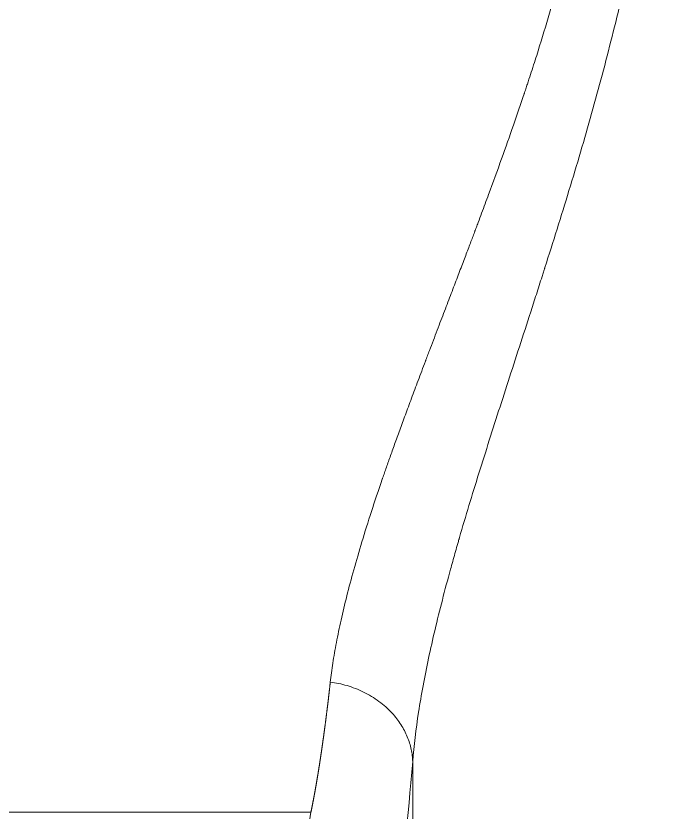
# Model space of a CAD drawing. Header units: millimetres. Extents: x 4664 to 8864, y -38 to 2932.
# Drawn here: x 8040.15 to 8049.11, y 1691.18 to 1702.11 of the extents above; entities that cross this region are included whole.
import ezdxf

# ---------------------------------------------------------------- set-up
doc = ezdxf.new("R2010")
doc.units = ezdxf.units.MM

msp = doc.modelspace()

# ---------------------------------------------------------------- linework, layer by layer
at = {"lineweight": 5}
msp.add_line((8044.205, 1691.176), (7999.688, 1691.176), dxfattribs=at)
at = {"lineweight": 5, "extrusion": (0, 0, -1)}
msp.add_ellipse((8041.208, 1856.349), major_axis=(0, 174.819), ratio=0.052336, start_param=2.807848, end_param=3.127376, dxfattribs=at)
at = {"lineweight": 5}
for points, knots in [([(8048.339, 1707.535), (8048.339, 1707.358), (8048.333, 1707.001), (8048.304, 1706.459), (8048.257, 1705.91), (8048.191, 1705.356), (8048.107, 1704.796), (8048.004, 1704.232), (8047.924, 1703.853), (8047.86, 1703.568), (8047.826, 1703.425), (8047.786, 1703.259), (8047.765, 1703.175), (8047.754, 1703.134), (8047.749, 1703.113), (8047.746, 1703.102), (8047.745, 1703.097), (8047.744, 1703.095), (8047.744, 1703.093), (8047.744, 1703.093), (8047.744, 1703.092), (8047.744, 1703.092), (8047.744, 1703.092), (8047.744, 1703.092), (8047.744, 1703.092), (8047.702, 1702.928), (8047.658, 1702.762), (8047.565, 1702.427), (8047.516, 1702.257), (8047.414, 1701.915), (8047.361, 1701.742), (8047.279, 1701.481), (8047.236, 1701.35), (8047.186, 1701.196), (8047.16, 1701.119), (8047.147, 1701.08), (8047.141, 1701.061), (8047.138, 1701.051), (8047.136, 1701.046), (8047.135, 1701.044), (8047.135, 1701.043), (8047.135, 1701.042), (8047.135, 1701.042), (8047.135, 1701.042), (8047.135, 1701.042), (8047.134, 1701.041), (8047.134, 1701.041), (8047.134, 1701.041), (8047.088, 1700.902), (8047.038, 1700.758), (8046.935, 1700.459), (8046.88, 1700.305), (8046.766, 1699.987), (8046.706, 1699.824), (8046.614, 1699.573), (8046.582, 1699.488), (8046.534, 1699.359), (8046.51, 1699.294), (8046.482, 1699.218), (8046.467, 1699.18), (8046.46, 1699.16), (8046.456, 1699.151), (8046.455, 1699.146), (8046.454, 1699.144), (8046.453, 1699.142), (8046.453, 1699.142), (8046.453, 1699.142), (8046.453, 1699.141), (8046.453, 1699.141), (8046.453, 1699.141), (8046.453, 1699.141), (8046.453, 1699.141), (8046.435, 1699.095), (8046.398, 1698.994), (8046.332, 1698.823), (8046.259, 1698.63), (8046.204, 1698.487), (8046.147, 1698.338), (8046.118, 1698.261), (8046.056, 1698.099), (8046.024, 1698.014), (8045.957, 1697.84), (8045.923, 1697.75), (8045.869, 1697.61), (8045.851, 1697.562), (8045.824, 1697.49), (8045.81, 1697.454), (8045.794, 1697.411), (8045.786, 1697.39), (8045.782, 1697.379), (8045.78, 1697.373), (8045.779, 1697.371), (8045.778, 1697.369), (8045.778, 1697.369), (8045.778, 1697.368), (8045.778, 1697.368), (8045.778, 1697.368), (8045.778, 1697.368), (8045.778, 1697.368), (8045.743, 1697.277), (8045.677, 1697.101), (8045.585, 1696.856), (8045.501, 1696.629), (8045.424, 1696.419), (8045.354, 1696.226), (8045.29, 1696.05), (8045.253, 1695.943), (8045.226, 1695.866), (8045.213, 1695.829), (8045.198, 1695.787), (8045.191, 1695.767), (8045.188, 1695.757), (8045.186, 1695.752), (8045.185, 1695.749), (8045.185, 1695.748), (8045.185, 1695.747), (8045.184, 1695.747), (8045.184, 1695.747), (8045.184, 1695.747), (8045.184, 1695.747), (8045.184, 1695.747), (8045.184, 1695.747), (8045.184, 1695.747), (8045.132, 1695.594), (8045.082, 1695.446), (8044.989, 1695.16), (8044.946, 1695.022), (8044.865, 1694.756), (8044.828, 1694.627), (8044.759, 1694.38), (8044.727, 1694.26), (8044.669, 1694.03), (8044.642, 1693.92), (8044.595, 1693.707), (8044.574, 1693.604), (8044.536, 1693.408), (8044.52, 1693.313), (8044.492, 1693.132), (8044.481, 1693.045), (8044.471, 1692.962)], [0, 0, 0, 0, 0.03125, 0.0625, 0.09375, 0.125, 0.15625, 0.1875, 0.21875, 0.21875, 0.234375, 0.242188, 0.246094, 0.248047, 0.249023, 0.249512, 0.249756, 0.249878, 0.249939, 0.249969, 0.249985, 0.249992, 0.249996, 0.249996, 0.25, 0.25, 0.28125, 0.28125, 0.3125, 0.3125, 0.34375, 0.34375, 0.359375, 0.367188, 0.371094, 0.373047, 0.374023, 0.374512, 0.374756, 0.374878, 0.374939, 0.374969, 0.374985, 0.374992, 0.374996, 0.374998, 0.374998, 0.375, 0.375, 0.40625, 0.40625, 0.4375, 0.4375, 0.46875, 0.46875, 0.484375, 0.484375, 0.492188, 0.496094, 0.498047, 0.499023, 0.499512, 0.499756, 0.499878, 0.499939, 0.499969, 0.499985, 0.499992, 0.499996, 0.499998, 0.499998, 0.5, 0.5, 0.515625, 0.53125, 0.546875, 0.5625, 0.5625, 0.578125, 0.578125, 0.59375, 0.59375, 0.609375, 0.609375, 0.617188, 0.617188, 0.621094, 0.623047, 0.624023, 0.624512, 0.624756, 0.624878, 0.624939, 0.624969, 0.624985, 0.624992, 0.624996, 0.624996, 0.625, 0.625, 0.640625, 0.65625, 0.671875, 0.6875, 0.703125, 0.71875, 0.734375, 0.734375, 0.742188, 0.746094, 0.748047, 0.749023, 0.749512, 0.749756, 0.749878, 0.749939, 0.749969, 0.749985, 0.749992, 0.749996, 0.749998, 0.749998, 0.75, 0.75, 0.78125, 0.78125, 0.8125, 0.8125, 0.84375, 0.84375, 0.875, 0.875, 0.90625, 0.90625, 0.9375, 0.9375, 0.96875, 0.96875, 1, 1, 1, 1]), ([(8045.603, 1691.869), (8045.62, 1692.086), (8045.647, 1692.313), (8045.72, 1692.786), (8045.766, 1693.033), (8045.876, 1693.546), (8045.939, 1693.812), (8046.046, 1694.226), (8046.083, 1694.367), (8046.143, 1694.582), (8046.173, 1694.69), (8046.209, 1694.818), (8046.228, 1694.882), (8046.237, 1694.915), (8046.242, 1694.931), (8046.244, 1694.939), (8046.245, 1694.943), (8046.246, 1694.945), (8046.246, 1694.946), (8046.246, 1694.947), (8046.246, 1694.947), (8046.246, 1694.947), (8046.288, 1695.092), (8046.375, 1695.384), (8046.512, 1695.829), (8046.655, 1696.281), (8046.753, 1696.588), (8046.902, 1697.051), (8047.004, 1697.365), (8047.159, 1697.843), (8047.211, 1698.004), (8047.289, 1698.246), (8047.329, 1698.368), (8047.374, 1698.511), (8047.397, 1698.583), (8047.409, 1698.618), (8047.414, 1698.636), (8047.417, 1698.645), (8047.419, 1698.65), (8047.419, 1698.652), (8047.42, 1698.653), (8047.42, 1698.654), (8047.42, 1698.654), (8047.42, 1698.654), (8047.42, 1698.654), (8047.42, 1698.654), (8047.476, 1698.831), (8047.532, 1699.007), (8047.642, 1699.359), (8047.697, 1699.536), (8047.804, 1699.888), (8047.857, 1700.065), (8047.961, 1700.417), (8048.011, 1700.594), (8048.111, 1700.946), (8048.207, 1701.299), (8048.344, 1701.828), (8048.43, 1702.181), (8048.492, 1702.445), (8048.522, 1702.578), (8048.556, 1702.732), (8048.573, 1702.809), (8048.581, 1702.848), (8048.585, 1702.867), (8048.588, 1702.877), (8048.589, 1702.881), (8048.589, 1702.884), (8048.589, 1702.885), (8048.589, 1702.886), (8048.59, 1702.886), (8048.59, 1702.886), (8048.59, 1702.886), (8048.59, 1702.886), (8048.59, 1702.886), (8048.632, 1703.082), (8048.671, 1703.278), (8048.746, 1703.668), (8048.816, 1704.059), (8048.906, 1704.642), (8048.981, 1705.224), (8049.039, 1705.804), (8049.081, 1706.383), (8049.106, 1706.96), (8049.112, 1707.343), (8049.112, 1707.535)], [0, 0, 0, 0, 0.0625, 0.0625, 0.125, 0.125, 0.1875, 0.1875, 0.21875, 0.21875, 0.234375, 0.242187, 0.246094, 0.248047, 0.249023, 0.249512, 0.249756, 0.249878, 0.249939, 0.249969, 0.249969, 0.25, 0.25, 0.28125, 0.3125, 0.34375, 0.375, 0.375, 0.4375, 0.4375, 0.46875, 0.46875, 0.484375, 0.492187, 0.496094, 0.498047, 0.499023, 0.499512, 0.499756, 0.499878, 0.499939, 0.499969, 0.499985, 0.499992, 0.499992, 0.5, 0.5, 0.53125, 0.53125, 0.5625, 0.5625, 0.59375, 0.59375, 0.625, 0.625, 0.65625, 0.6875, 0.71875, 0.71875, 0.734375, 0.742187, 0.746094, 0.748047, 0.749023, 0.749512, 0.749756, 0.749878, 0.749939, 0.749969, 0.749985, 0.749992, 0.749996, 0.749996, 0.75, 0.75, 0.78125, 0.78125, 0.8125, 0.84375, 0.875, 0.90625, 0.9375, 0.96875, 1, 1, 1, 1]), ([(8044.471, 1692.962), (8044.471, 1692.958), (8044.47, 1692.951), (8044.469, 1692.94), (8044.467, 1692.929), (8044.466, 1692.918), (8044.465, 1692.907), (8044.464, 1692.896), (8044.462, 1692.885), (8044.461, 1692.874), (8044.46, 1692.863), (8044.459, 1692.852), (8044.457, 1692.842), (8044.456, 1692.831), (8044.455, 1692.82), (8044.454, 1692.809), (8044.452, 1692.798), (8044.451, 1692.788), (8044.45, 1692.777), (8044.449, 1692.766), (8044.447, 1692.756), (8044.446, 1692.745), (8044.445, 1692.734), (8044.444, 1692.724), (8044.442, 1692.713), (8044.441, 1692.703), (8044.44, 1692.692), (8044.439, 1692.681), (8044.437, 1692.671), (8044.436, 1692.66), (8044.435, 1692.65), (8044.434, 1692.64), (8044.432, 1692.629), (8044.431, 1692.619), (8044.43, 1692.608), (8044.428, 1692.598), (8044.427, 1692.588), (8044.426, 1692.577), (8044.425, 1692.567), (8044.423, 1692.557), (8044.422, 1692.547), (8044.421, 1692.536), (8044.419, 1692.526), (8044.418, 1692.516), (8044.417, 1692.506), (8044.416, 1692.496), (8044.414, 1692.485), (8044.413, 1692.475), (8044.412, 1692.465), (8044.41, 1692.455), (8044.409, 1692.445), (8044.408, 1692.435), (8044.407, 1692.425), (8044.405, 1692.415), (8044.404, 1692.405), (8044.403, 1692.395), (8044.401, 1692.385), (8044.4, 1692.375), (8044.399, 1692.366), (8044.398, 1692.356), (8044.396, 1692.346), (8044.395, 1692.336), (8044.394, 1692.326), (8044.392, 1692.317), (8044.391, 1692.307), (8044.39, 1692.297), (8044.388, 1692.287), (8044.387, 1692.278), (8044.386, 1692.268), (8044.385, 1692.258), (8044.383, 1692.249), (8044.382, 1692.239), (8044.381, 1692.23), (8044.379, 1692.22), (8044.378, 1692.211), (8044.377, 1692.201), (8044.375, 1692.192), (8044.374, 1692.182), (8044.373, 1692.173), (8044.371, 1692.163), (8044.37, 1692.154), (8044.369, 1692.144), (8044.368, 1692.135), (8044.366, 1692.126), (8044.365, 1692.116), (8044.364, 1692.107), (8044.362, 1692.098), (8044.361, 1692.089), (8044.36, 1692.079), (8044.358, 1692.07), (8044.357, 1692.061), (8044.356, 1692.052), (8044.354, 1692.043), (8044.353, 1692.034), (8044.352, 1692.024), (8044.35, 1692.015), (8044.349, 1692.006), (8044.348, 1691.997), (8044.346, 1691.988), (8044.345, 1691.979), (8044.344, 1691.97), (8044.342, 1691.961), (8044.341, 1691.952), (8044.34, 1691.944), (8044.338, 1691.935), (8044.337, 1691.926), (8044.336, 1691.917), (8044.334, 1691.908), (8044.333, 1691.899), (8044.332, 1691.891), (8044.33, 1691.882), (8044.329, 1691.873), (8044.328, 1691.864), (8044.326, 1691.856), (8044.325, 1691.847), (8044.324, 1691.838), (8044.322, 1691.83), (8044.321, 1691.821), (8044.32, 1691.813), (8044.318, 1691.804), (8044.317, 1691.795), (8044.315, 1691.787), (8044.314, 1691.778), (8044.313, 1691.77), (8044.311, 1691.761), (8044.31, 1691.753), (8044.309, 1691.745), (8044.307, 1691.736), (8044.306, 1691.728), (8044.305, 1691.72), (8044.303, 1691.711), (8044.302, 1691.703), (8044.301, 1691.695), (8044.299, 1691.686), (8044.298, 1691.678), (8044.296, 1691.67), (8044.295, 1691.662), (8044.294, 1691.654), (8044.292, 1691.645), (8044.291, 1691.637), (8044.29, 1691.629), (8044.288, 1691.621), (8044.287, 1691.613), (8044.286, 1691.605), (8044.284, 1691.597), (8044.283, 1691.589), (8044.281, 1691.581), (8044.28, 1691.573), (8044.279, 1691.565), (8044.277, 1691.557), (8044.276, 1691.549), (8044.275, 1691.541), (8044.273, 1691.534), (8044.272, 1691.526), (8044.27, 1691.518), (8044.269, 1691.51), (8044.268, 1691.502), (8044.266, 1691.495), (8044.265, 1691.487), (8044.264, 1691.479), (8044.262, 1691.472), (8044.261, 1691.464), (8044.259, 1691.456), (8044.258, 1691.449), (8044.257, 1691.441), (8044.255, 1691.434), (8044.254, 1691.426), (8044.252, 1691.418), (8044.251, 1691.411), (8044.25, 1691.404), (8044.248, 1691.396), (8044.247, 1691.389), (8044.246, 1691.381), (8044.244, 1691.374), (8044.243, 1691.366), (8044.241, 1691.359), (8044.24, 1691.352), (8044.239, 1691.344), (8044.237, 1691.337), (8044.236, 1691.33), (8044.234, 1691.323), (8044.233, 1691.316), (8044.232, 1691.308), (8044.23, 1691.301), (8044.229, 1691.294), (8044.227, 1691.287), (8044.226, 1691.28), (8044.225, 1691.273), (8044.223, 1691.266), (8044.222, 1691.259), (8044.22, 1691.252), (8044.219, 1691.245), (8044.218, 1691.238), (8044.216, 1691.231), (8044.215, 1691.224), (8044.213, 1691.217), (8044.212, 1691.21), (8044.211, 1691.203), (8044.209, 1691.196), (8044.208, 1691.189), (8044.206, 1691.183), (8044.205, 1691.178), (8044.205, 1691.176)], [0, 0, 0, 0, 0.005019, 0.010039, 0.015058, 0.020076, 0.025095, 0.030114, 0.035132, 0.04015, 0.045168, 0.050185, 0.055203, 0.06022, 0.065237, 0.070254, 0.07527, 0.080287, 0.085303, 0.090319, 0.095335, 0.100351, 0.105366, 0.110381, 0.115397, 0.120411, 0.125426, 0.130441, 0.135455, 0.140469, 0.145483, 0.150497, 0.15551, 0.160523, 0.165536, 0.170549, 0.175562, 0.180575, 0.185587, 0.190599, 0.195611, 0.200623, 0.205634, 0.210646, 0.215657, 0.220668, 0.225678, 0.230689, 0.235699, 0.24071, 0.24572, 0.250729, 0.255739, 0.260748, 0.265758, 0.270767, 0.275775, 0.280784, 0.285792, 0.290801, 0.295809, 0.300816, 0.305824, 0.310832, 0.315839, 0.320846, 0.325853, 0.330859, 0.335866, 0.340872, 0.345878, 0.350884, 0.35589, 0.360895, 0.365901, 0.370906, 0.375911, 0.380915, 0.38592, 0.390924, 0.395928, 0.400932, 0.405936, 0.41094, 0.415943, 0.420946, 0.425949, 0.430952, 0.435955, 0.440957, 0.445959, 0.450961, 0.455963, 0.460965, 0.465966, 0.470967, 0.475968, 0.480969, 0.48597, 0.49097, 0.495971, 0.500971, 0.505971, 0.51097, 0.51597, 0.520969, 0.525968, 0.530967, 0.535966, 0.540964, 0.545963, 0.550961, 0.555959, 0.560957, 0.565954, 0.570952, 0.575949, 0.580946, 0.585942, 0.590939, 0.595935, 0.600932, 0.605928, 0.610924, 0.615919, 0.620915, 0.62591, 0.630905, 0.6359, 0.640894, 0.645889, 0.650883, 0.655877, 0.660871, 0.665865, 0.670858, 0.675852, 0.680845, 0.685838, 0.69083, 0.695823, 0.700815, 0.705807, 0.710799, 0.715791, 0.720783, 0.725774, 0.730765, 0.735756, 0.740747, 0.745738, 0.750728, 0.755718, 0.760708, 0.765698, 0.770688, 0.775677, 0.780666, 0.785655, 0.790644, 0.795633, 0.800621, 0.80561, 0.810598, 0.815586, 0.820573, 0.825561, 0.830548, 0.835535, 0.840522, 0.845509, 0.850495, 0.855482, 0.860468, 0.865454, 0.870439, 0.875425, 0.88041, 0.885395, 0.89038, 0.895365, 0.90035, 0.905334, 0.910318, 0.915302, 0.920286, 0.92527, 0.930253, 0.935236, 0.940219, 0.945202, 0.950185, 0.955167, 0.960149, 0.965131, 0.970113, 0.975095, 0.980076, 0.985057, 0.990038, 0.995019, 1, 1, 1, 1])]:
    msp.add_open_spline(points, degree=3, knots=knots, dxfattribs=at)
msp.add_rational_spline([(8044.471, 1692.962), (8045.573, 1692.812), (8045.603, 1691.869)], [1, 0.761327219114, 1], degree=2, dxfattribs=at)
for points in [[(8045.393, 1689.949), (8045.467, 1690.438), (8045.537, 1691.077), (8045.603, 1691.869)], [(8045.603, 1687.968), (8045.603, 1689.268), (8045.603, 1690.569), (8045.603, 1691.869)]]:
    msp.add_open_spline(points, degree=3, dxfattribs=at)

doc.saveas('drawing.dxf')
